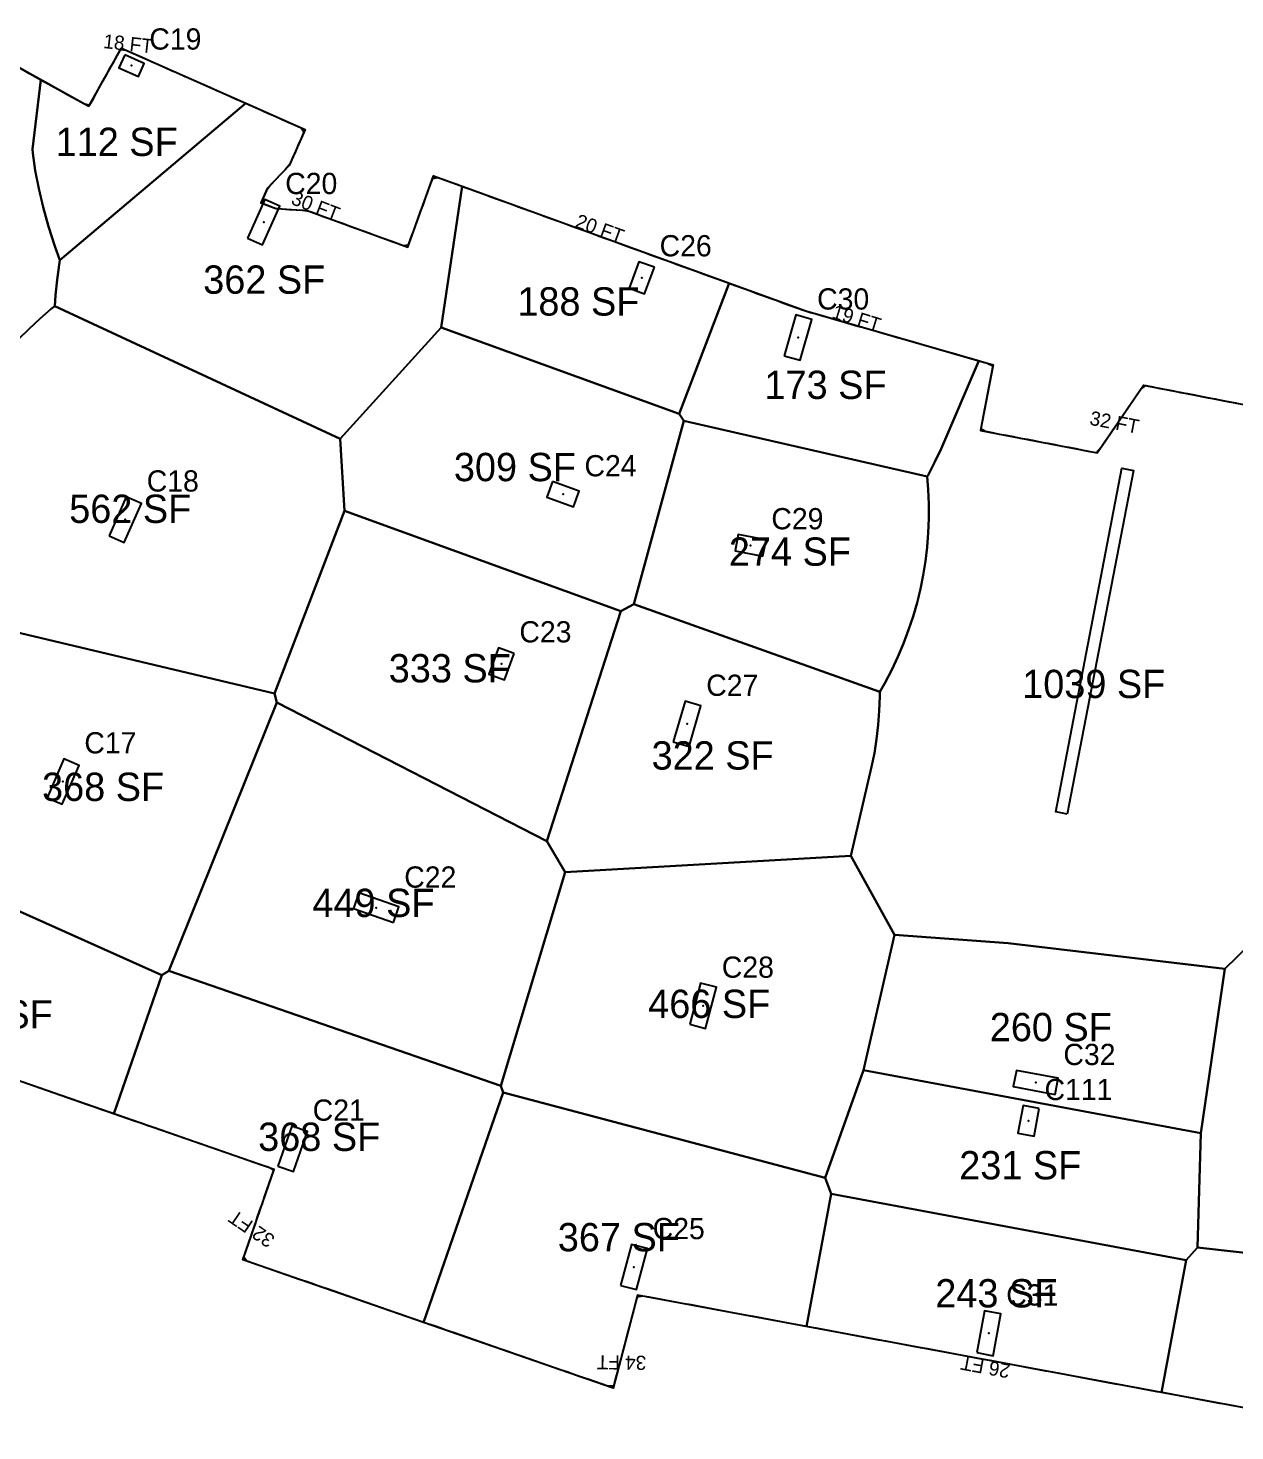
# Model space of a CAD drawing. Header units: metres. Extents: x 3272 to 9634, y 5311 to 56288.
# Drawn here: x 4740 to 5763, y 54544 to 55733 of the extents above; entities that cross this region are included whole.
import ezdxf
from ezdxf.enums import TextEntityAlignment as Align

# ---------------------------------------------------------------- set-up
doc = ezdxf.new("R2010")
doc.units = ezdxf.units.M
for name, color, linetype in [('BOUNDARY', 5, 'Continuous'), ('COL-LABEL', 2, 'Continuous'), ('COLS', 2, 'Continuous'), ('FLOOR_6_AREA_LABELS', 3, 'Continuous'), ('FLOOR_6_BOUNDARY', 5, 'Continuous'), ('FLOOR_6_COLUMNS', 7, 'Continuous'), ('FLOOR_6_FASCADE_COLUMNS', 30, 'Continuous'), ('FLOOR_6_FASCADE_WALLS', 4, 'Continuous'), ('FLOOR_6_LARGE_TRIBUTARY', 6, 'Continuous'), ('FLOOR_6_TRIBUTARY_COL_0', 2, 'Continuous'), ('FLOOR_6_TRIBUTARY_COL_1', 2, 'Continuous'), ('FLOOR_6_TRIBUTARY_COL_107', 2, 'Continuous'), ('FLOOR_6_TRIBUTARY_COL_109', 2, 'Continuous'), ('FLOOR_6_TRIBUTARY_COL_113', 2, 'Continuous'), ('FLOOR_6_TRIBUTARY_COL_14', 2, 'Continuous'), ('FLOOR_6_TRIBUTARY_COL_15', 2, 'Continuous'), ('FLOOR_6_TRIBUTARY_COL_17', 2, 'Continuous'), ('FLOOR_6_TRIBUTARY_COL_18', 2, 'Continuous'), ('FLOOR_6_TRIBUTARY_COL_2', 2, 'Continuous'), ('FLOOR_6_TRIBUTARY_COL_24', 2, 'Continuous'), ('FLOOR_6_TRIBUTARY_COL_25', 2, 'Continuous'), ('FLOOR_6_TRIBUTARY_COL_3', 2, 'Continuous'), ('FLOOR_6_TRIBUTARY_COL_5', 2, 'Continuous'), ('FLOOR_6_TRIBUTARY_COL_6', 2, 'Continuous'), ('FLOOR_6_TRIBUTARY_COL_7', 2, 'Continuous'), ('FLOOR_6_TRIBUTARY_COL_8', 2, 'Continuous'), ('FLOOR_6_TRIBUTARY_COL_84', 2, 'Continuous'), ('FLOOR_6_TRIBUTARY_COL_85', 2, 'Continuous'), ('FLOOR_6_TRIBUTARY_COL_86', 2, 'Continuous'), ('FLOOR_6_WALL_TRIBUTARY_188', 1, 'Continuous'), ('FLOOR_6_WALL_TRIBUTARY_189', 1, 'Continuous'), ('WALL', 4, 'Continuous')]:
    doc.layers.add(name, color=color, linetype=linetype)

msp = doc.modelspace()

# ---------------------------------------------------------------- linework, layer by layer
at = {"layer": 'BOUNDARY'}
for points in [[(4699.2, 55718.2), (4791.5, 55667), (4819, 55716.4), (4974.7, 55647.3), (4961.2, 55616.8), (4942.7, 55597.4), (4937.3, 55585.2), (4950.3, 55580.3), (4976.6, 55578.7), (5061.8, 55547.7), (5083.7, 55608.1), (5399.1, 55493.5), (5557.9, 55447.9), (5547.2, 55392.3), (5646.1, 55373.3), (5685.4, 55430.6), (5820, 55404.7)], [(5854.6, 54548), (5256.6, 54659.2), (5235.8, 54580.4), (4922, 54689.1), (4948.5, 54765.7), (4675, 54860.5)]]:
    msp.add_lwpolyline(points, dxfattribs=at)
at = {"layer": 'COLS'}
for points in [[(4821.8, 55710.6), (4816.9, 55699.6), (4833.4, 55692.3), (4838.2, 55703.3)], [(4926, 55555.2), (4938.7, 55549.5), (4953.4, 55582.4), (4940.6, 55588.1)], [(5270.8, 55530.5), (5257.7, 55535.3), (5249.5, 55512.7), (5262.6, 55507.9)], [(5380.9, 55455.6), (5394.3, 55451.8), (5404.3, 55486.4), (5390.8, 55490.2)], [(5184.6, 55348.8), (5179.8, 55335.7), (5202.4, 55327.5), (5207.1, 55340.6)], [(4808.6, 55303), (4821.4, 55297.3), (4836, 55330.2), (4823.2, 55335.9)], [(5362.9, 55285.6), (5365.5, 55299.4), (5341.9, 55303.9), (5339.3, 55290.1)], [(5151.9, 55203.2), (5138.7, 55208), (5130.5, 55185.5), (5143.7, 55180.7)], [(5286.9, 55128.1), (5300.4, 55124.2), (5310.3, 55158.8), (5296.9, 55162.7)], [(4756, 55080.8), (4768.8, 55075.3), (4783.1, 55108.3), (4770.3, 55113.9)], [(5049.7, 54975.1), (5054.3, 54988.3), (5020.3, 55000.1), (5015.7, 54986.9)], [(5300.8, 54888.9), (5314.3, 54885.3), (5323.5, 54920.1), (5310, 54923.7)], [(5610.5, 54829.3), (5613.1, 54843.1), (5577.7, 54849.7), (5575.1, 54835.9)], [(5597.1, 54817.5), (5583.4, 54820), (5579, 54796.4), (5592.7, 54793.9)], [(4951.7, 54768.5), (4964.9, 54763.9), (4976.7, 54797.9), (4963.5, 54802.5)], [(5242.1, 54667.3), (5255.6, 54663.8), (5264.9, 54698.6), (5251.3, 54702.1)], [(5544.2, 54610.4), (5558, 54607.8), (5564.6, 54643.2), (5550.8, 54645.8)]]:
    msp.add_lwpolyline(points, close=True, dxfattribs=at)
at = {"layer": 'FLOOR_6_BOUNDARY'}
for points in [[(4699.2, 55718.2), (4791.5, 55667), (4819, 55716.4), (4974.7, 55647.3), (4961.2, 55616.8), (4942.7, 55597.4), (4937.3, 55585.2), (4950.3, 55580.3), (4976.6, 55578.7), (5061.8, 55547.7), (5083.7, 55608.1), (5399.1, 55493.5), (5557.9, 55447.9), (5547.2, 55392.3), (5646.1, 55373.3), (5685.4, 55430.6), (5820, 55404.7)], [(5854.6, 54548), (5256.6, 54659.2), (5235.8, 54580.4), (4922, 54689.1), (4948.5, 54765.7), (4675, 54860.5)]]:
    msp.add_lwpolyline(points, dxfattribs=at)
at = {"layer": 'FLOOR_6_COLUMNS'}
for p in [(4827.6, 55701.5), (4939.7, 55568.8), (5260.2, 55521.6), (5392.6, 55471), (5193.5, 55338.1), (4822.3, 55316.6), (5352.4, 55294.7), (5141.2, 55194.3), (5298.6, 55143.5), (4769.5, 55094.6), (5035, 54987.6), (5312.2, 54904.5), (5594.1, 54839.5), (5588, 54807), (4964.2, 54783.2), (5253.5, 54682.9), (5554.4, 54626.8)]:
    msp.add_point(p, dxfattribs=at)
at = {"layer": 'FLOOR_6_FASCADE_COLUMNS'}
for points in [[(4750.6, 55689.7), (4755.8, 55686.8), (4761.1, 55683.9), (4766.3, 55680.9), (4771.6, 55678), (4776.8, 55675.1), (4782.1, 55672.2), (4787.3, 55669.3), (4792.1, 55668), (4795, 55673.2), (4797.9, 55678.5), (4800.8, 55683.7), (4803.7, 55689), (4806.7, 55694.2), (4809.6, 55699.5), (4812.5, 55704.7), (4815.4, 55710), (4818.3, 55715.2), (4823.2, 55714.6), (4828.7, 55712.1), (4834.2, 55709.7), (4839.6, 55707.3), (4845.1, 55704.8), (4850.6, 55702.4), (4856.1, 55700), (4861.6, 55697.5), (4867.1, 55695.1), (4872.5, 55692.7), (4878, 55690.2), (4883.5, 55687.8), (4889, 55685.4), (4894.5, 55682.9), (4900, 55680.5), (4905.4, 55678.1), (4910.9, 55675.6), (4916.4, 55673.2), (4921.9, 55670.8)], [(4921.9, 55670.8), (4927.4, 55668.3), (4932.9, 55665.9), (4938.4, 55663.5), (4943.8, 55661), (4949.3, 55658.6), (4954.8, 55656.1), (4960.3, 55653.7), (4965.8, 55651.3), (4971.3, 55648.8), (4973.8, 55645.3), (4971.4, 55639.8), (4969, 55634.3), (4966.5, 55628.8), (4964.1, 55623.4), (4961.7, 55617.9), (4957.9, 55613.3), (4953.7, 55609), (4949.6, 55604.6), (4945.5, 55600.3), (4941.9, 55595.5), (4939.5, 55590), (4938, 55585), (4943.6, 55582.8), (4949.2, 55580.7), (4955.1, 55580), (4961.1, 55579.6), (4967.1, 55579.3), (4973.1, 55578.9), (4979, 55577.8), (4984.6, 55575.8), (4990.2, 55573.7), (4995.9, 55571.7), (5001.5, 55569.6), (5007.2, 55567.6), (5012.8, 55565.5), (5018.4, 55563.5), (5024.1, 55561.4), (5029.7, 55559.4), (5035.4, 55557.3), (5041, 55555.3), (5046.6, 55553.2), (5052.3, 55551.2), (5057.9, 55549.1), (5062.4, 55549.5), (5064.5, 55555.1), (5066.5, 55560.8), (5068.6, 55566.4), (5070.6, 55572.1), (5072.7, 55577.7), (5074.7, 55583.3), (5076.8, 55589), (5078.8, 55594.6), (5080.9, 55600.3), (5082.9, 55605.9), (5087.2, 55606.8), (5092.8, 55604.8), (5098.4, 55602.7), (5104.1, 55600.7), (5109.7, 55598.6)], [(5109.7, 55598.6), (5115.4, 55596.6), (5121, 55594.5), (5126.6, 55592.5), (5132.3, 55590.4), (5137.9, 55588.4), (5143.6, 55586.3), (5149.2, 55584.3), (5154.8, 55582.2), (5160.5, 55580.2), (5166.1, 55578.1), (5171.8, 55576.1), (5177.4, 55574), (5183, 55572), (5188.7, 55569.9), (5194.3, 55567.9), (5200, 55565.8), (5205.6, 55563.8), (5211.2, 55561.7), (5216.9, 55559.7), (5222.5, 55557.6), (5228.1, 55555.6), (5233.8, 55553.5), (5239.4, 55551.5), (5245.1, 55549.4), (5250.7, 55547.4), (5256.3, 55545.3), (5262, 55543.3), (5267.6, 55541.2), (5273.3, 55539.2), (5278.9, 55537.1), (5284.5, 55535.1), (5290.2, 55533), (5295.8, 55531), (5301.5, 55528.9), (5307.1, 55526.9), (5312.7, 55524.8), (5318.4, 55522.8), (5324, 55520.7), (5329.7, 55518.7), (5335.3, 55516.6)], [(5335.3, 55516.6), (5340.9, 55514.6), (5346.6, 55512.5), (5352.2, 55510.5), (5357.8, 55508.4), (5363.5, 55506.4), (5369.1, 55504.3), (5374.8, 55502.3), (5380.4, 55500.2), (5386, 55498.2), (5391.7, 55496.1), (5397.3, 55494.1), (5403.1, 55492.3), (5408.8, 55490.7), (5414.6, 55489), (5420.4, 55487.4), (5426.1, 55485.7), (5431.9, 55484), (5437.7, 55482.4), (5443.4, 55480.7), (5449.2, 55479.1), (5455, 55477.4), (5460.7, 55475.8), (5466.5, 55474.1), (5472.3, 55472.5), (5478, 55470.8), (5483.8, 55469.2), (5489.6, 55467.5), (5495.3, 55465.9), (5501.1, 55464.2), (5506.9, 55462.5), (5512.6, 55460.9), (5518.4, 55459.2), (5524.2, 55457.6), (5529.9, 55455.9), (5535.7, 55454.3), (5541.5, 55452.6), (5547.2, 55451)], [(4813.1, 54812.6), (4807.4, 54814.6), (4801.7, 54816.6), (4796.1, 54818.5), (4790.4, 54820.5), (4784.7, 54822.5), (4779, 54824.4), (4773.4, 54826.4), (4767.7, 54828.3), (4762, 54830.3), (4756.4, 54832.3), (4750.7, 54834.2), (4745, 54836.2), (4739.4, 54838.2)], [(5072.8, 54636.9), (5067.1, 54638.8), (5061.4, 54640.8), (5055.8, 54642.8), (5050.1, 54644.7), (5044.4, 54646.7), (5038.7, 54648.7), (5033.1, 54650.6), (5027.4, 54652.6), (5021.7, 54654.6), (5016.1, 54656.5), (5010.4, 54658.5), (5004.7, 54660.4), (4999.1, 54662.4), (4993.4, 54664.4), (4987.7, 54666.3), (4982, 54668.3), (4976.4, 54670.3), (4970.7, 54672.2), (4965, 54674.2), (4959.4, 54676.2), (4953.7, 54678.1), (4948, 54680.1), (4942.4, 54682), (4936.7, 54684), (4931, 54686), (4925.4, 54687.9), (4922.8, 54691.4), (4924.7, 54697.1), (4926.7, 54702.7), (4928.7, 54708.4), (4930.6, 54714.1), (4932.6, 54719.7), (4934.5, 54725.4), (4936.5, 54731.1), (4938.5, 54736.8), (4940.4, 54742.4), (4942.4, 54748.1), (4944.4, 54753.8), (4946.3, 54759.4), (4948.3, 54765.1), (4943.5, 54767.5), (4937.8, 54769.4), (4932.1, 54771.4), (4926.4, 54773.4), (4920.8, 54775.3), (4915.1, 54777.3), (4909.4, 54779.3), (4903.8, 54781.2), (4898.1, 54783.2), (4892.4, 54785.1), (4886.8, 54787.1), (4881.1, 54789.1), (4875.4, 54791), (4869.8, 54793), (4864.1, 54795), (4858.4, 54796.9), (4852.7, 54798.9), (4847.1, 54800.9), (4841.4, 54802.8), (4835.7, 54804.8), (4830.1, 54806.7), (4824.4, 54808.7), (4818.7, 54810.7), (4813.1, 54812.6)], [(5402.2, 54632.1), (5396.3, 54633.2), (5390.4, 54634.3), (5384.5, 54635.4), (5378.6, 54636.5), (5372.7, 54637.6), (5366.8, 54638.7), (5360.9, 54639.8), (5355, 54640.9), (5349.1, 54642), (5343.2, 54643.1), (5337.3, 54644.2), (5331.4, 54645.3), (5325.5, 54646.4), (5319.6, 54647.5), (5313.7, 54648.6), (5307.8, 54649.7), (5301.9, 54650.8), (5296, 54651.9), (5290.1, 54653), (5284.2, 54654.1), (5278.3, 54655.2), (5272.4, 54656.3), (5266.5, 54657.3), (5260.6, 54658.4), (5256.1, 54657.3), (5254.6, 54651.5), (5253, 54645.7), (5251.5, 54639.9), (5250, 54634.1), (5248.4, 54628.3), (5246.9, 54622.5), (5245.4, 54616.7), (5243.8, 54610.9), (5242.3, 54605.1), (5240.7, 54599.3), (5239.2, 54593.5), (5237.7, 54587.7), (5236.1, 54581.9), (5231.5, 54581.9), (5225.8, 54583.9), (5220.2, 54585.8), (5214.5, 54587.8), (5208.8, 54589.7), (5203.2, 54591.7), (5197.5, 54593.7), (5191.8, 54595.6), (5186.2, 54597.6), (5180.5, 54599.6), (5174.8, 54601.5), (5169.1, 54603.5), (5163.5, 54605.5), (5157.8, 54607.4), (5152.1, 54609.4), (5146.5, 54611.4), (5140.8, 54613.3), (5135.1, 54615.3), (5129.5, 54617.2), (5123.8, 54619.2), (5118.1, 54621.2), (5112.4, 54623.1), (5106.8, 54625.1), (5101.1, 54627.1), (5095.4, 54629), (5089.8, 54631), (5084.1, 54633), (5078.4, 54634.9), (5072.8, 54636.9)], [(5703, 54576.2), (5697.1, 54577.3), (5691.2, 54578.4), (5685.3, 54579.5), (5679.4, 54580.5), (5673.5, 54581.6), (5667.6, 54582.7), (5661.7, 54583.8), (5655.8, 54584.9), (5649.9, 54586), (5644, 54587.1), (5638.1, 54588.2), (5632.2, 54589.3), (5626.3, 54590.4), (5620.4, 54591.5), (5614.5, 54592.6), (5608.6, 54593.7), (5602.7, 54594.8), (5596.8, 54595.9), (5590.9, 54597), (5585, 54598.1), (5579.1, 54599.2), (5573.2, 54600.3), (5567.3, 54601.4), (5561.4, 54602.5), (5555.5, 54603.6), (5549.6, 54604.7), (5543.7, 54605.8), (5537.8, 54606.9), (5531.9, 54608), (5526, 54609.1), (5520.1, 54610.2), (5514.2, 54611.3), (5508.3, 54612.4), (5502.4, 54613.5), (5496.5, 54614.6), (5490.6, 54615.7), (5484.7, 54616.8), (5478.8, 54617.9), (5472.9, 54618.9), (5467, 54620), (5461.1, 54621.1), (5455.2, 54622.2), (5449.3, 54623.3), (5443.4, 54624.4), (5437.5, 54625.5), (5431.6, 54626.6), (5425.8, 54627.7), (5419.9, 54628.8), (5414, 54629.9), (5408.1, 54631), (5402.2, 54632.1)], [(5767.9, 54564.1), (5762, 54565.2), (5756.1, 54566.3), (5750.2, 54567.4), (5744.3, 54568.5), (5738.4, 54569.6), (5732.5, 54570.7), (5726.6, 54571.8), (5720.7, 54572.9), (5714.8, 54574), (5708.9, 54575.1), (5703, 54576.2)]]:
    msp.add_lwpolyline(points, dxfattribs=at)
at = {"layer": 'FLOOR_6_FASCADE_WALLS'}
for points in [[(4734.9, 55698.4), (4740.1, 55695.5), (4745.4, 55692.6), (4750.6, 55689.7)], [(5547.2, 55451), (5553, 55449.3), (5557.8, 55447), (5556.6, 55441.1), (5555.5, 55435.3), (5554.4, 55429.4), (5553.2, 55423.5), (5552.1, 55417.6), (5551, 55411.7), (5549.8, 55405.8), (5548.7, 55399.9), (5547.6, 55394), (5551.4, 55391.5), (5557.3, 55390.4), (5563.2, 55389.2), (5569.1, 55388.1), (5575, 55387), (5580.9, 55385.8), (5586.8, 55384.7), (5592.7, 55383.6), (5598.6, 55382.4), (5604.4, 55381.3), (5610.3, 55380.2), (5616.2, 55379), (5622.1, 55377.9), (5628, 55376.8), (5633.9, 55375.6), (5639.8, 55374.5), (5645.7, 55373.4), (5649.3, 55377.8), (5652.7, 55382.8), (5656.1, 55387.7), (5659.4, 55392.7), (5662.8, 55397.6), (5666.2, 55402.6), (5669.6, 55407.5), (5673, 55412.5), (5676.4, 55417.4), (5679.8, 55422.4), (5683.2, 55427.3), (5687.4, 55430.2), (5693.3, 55429.1), (5699.2, 55427.9), (5705.1, 55426.8), (5711, 55425.7), (5716.9, 55424.5), (5722.8, 55423.4), (5728.7, 55422.3), (5734.6, 55421.1), (5740.4, 55420), (5746.3, 55418.9), (5752.2, 55417.7), (5758.1, 55416.6), (5764, 55415.5)]]:
    msp.add_lwpolyline(points, dxfattribs=at)
at = {"layer": 'FLOOR_6_LARGE_TRIBUTARY'}
for points in [[(4699.2, 55718.2), (4750.7, 55689.6), (4743.7, 55630.7), (4744, 55627.4), (4746, 55612.6), (4748.9, 55597.3), (4752.6, 55581.5), (4757.2, 55565.2), (4762.6, 55548.5), (4766.9, 55536.5), (4766.3, 55532.7), (4764.6, 55519.9), (4763.2, 55506.9), (4762.6, 55497.7), (4759.5, 55495.2), (4749.9, 55486.9), (4740.7, 55478.3), (4731.8, 55469.5)], [(5785.6, 54966.1), (5754.3, 54935.9), (5570.8, 54957.5), (5474.5, 54964.7), (5437.5, 55031.5), (5455, 55107), (5457.3, 55118.7), (5459.1, 55130.6), (5460.5, 55142.6), (5460.5, 55142.6), (5461.5, 55154.6), (5462, 55166.7), (5462, 55170.6), (5466.3, 55178.1), (5472, 55189.2), (5477.2, 55200.4), (5482, 55211.7), (5486.3, 55223.1), (5490.1, 55234.6), (5493.5, 55246.2), (5496.3, 55257.9), (5498.7, 55269.6), (5500.6, 55281.5), (5502.1, 55293.4), (5503, 55305.5), (5503.5, 55317.6), (5503.5, 55329.8), (5503, 55342.1), (5502.2, 55353.3), (5502.8, 55354.4), (5508.6, 55365.5), (5513.9, 55376.7), (5546, 55451.3), (5557.9, 55447.9), (5547.2, 55392.3), (5646.1, 55373.3), (5650.1, 55379), (5685.4, 55430.6), (5688.4, 55430), (5820, 55404.7)]]:
    msp.add_lwpolyline(points, dxfattribs=at)
for points in [[(4762.6, 55548.5), (4757.2, 55565.2), (4752.6, 55581.5), (4748.9, 55597.3), (4746, 55612.6), (4744, 55627.4), (4743.7, 55630.7), (4750.7, 55689.6), (4791.5, 55667), (4819, 55716.4), (4924.5, 55669.6), (4766.9, 55536.5), (4762.6, 55548.5)], [(4766.3, 55532.7), (4766.9, 55536.5), (4924.5, 55669.6), (4974.7, 55647.3), (4961.2, 55616.8), (4942.7, 55597.4), (4937.3, 55585.2), (4950.3, 55580.3), (4976.6, 55578.7), (5061.8, 55547.7), (5083.7, 55608.1), (5107.9, 55599.3), (5090.2, 55479.5), (5004.5, 55385.2), (4762.6, 55497.7), (4763.2, 55506.9), (4764.6, 55519.9), (4766.3, 55532.7)], [(5107.9, 55599.3), (5334.3, 55517), (5291.9, 55406.2), (5090.2, 55479.5), (5107.9, 55599.3)], [(5513.9, 55376.7), (5508.6, 55365.5), (5502.8, 55354.4), (5502.2, 55353.3), (5295.8, 55400.3), (5291.9, 55406.2), (5334.3, 55517), (5399.1, 55493.5), (5546, 55451.3), (5513.9, 55376.7)], [(4707.5, 55441.8), (4715.2, 55451.2), (4723.3, 55460.4), (4731.8, 55469.5), (4740.7, 55478.3), (4749.9, 55486.9), (4759.5, 55495.2), (4762.6, 55497.7), (5004.5, 55385.2), (5008.1, 55324.1), (4948.7, 55169.2), (4688.1, 55231.2), (4627.4, 55285.7), (4701, 55433.2), (4707.5, 55441.8)], [(5090.2, 55479.5), (5291.9, 55406.2), (5295.8, 55400.3), (5253.4, 55244.8), (5242.5, 55238.9), (5008.1, 55324.1), (5004.5, 55385.2), (5090.2, 55479.5)], [(5295.8, 55400.3), (5502.2, 55353.3), (5503, 55342.1), (5503.5, 55329.8), (5503.5, 55317.6), (5503, 55305.5), (5502.1, 55293.4), (5500.6, 55281.5), (5498.7, 55269.6), (5496.3, 55257.9), (5493.5, 55246.2), (5490.1, 55234.6), (5486.3, 55223.1), (5482, 55211.7), (5477.2, 55200.4), (5472, 55189.2), (5466.3, 55178.1), (5462, 55170.6), (5253.4, 55244.8), (5295.8, 55400.3)], [(4948.7, 55169.2), (5008.1, 55324.1), (5242.5, 55238.9), (5179.6, 55044), (4950.8, 55161.5), (4948.7, 55169.2)], [(5242.5, 55238.9), (5253.4, 55244.8), (5462, 55170.6), (5462, 55166.7), (5461.5, 55154.6), (5460.5, 55142.6), (5459.1, 55130.6), (5457.3, 55118.7), (5455, 55107), (5437.5, 55031.5), (5195.1, 55017.7), (5179.6, 55044), (5242.5, 55238.9)], [(4688.1, 55231.2), (4948.7, 55169.2), (4950.8, 55161.5), (4859.2, 54934), (4853.2, 54930.3), (4697.2, 55000.2), (4688.1, 55231.2)], [(4950.8, 55161.5), (5179.6, 55044), (5195.1, 55017.7), (5140.7, 54836.5), (4859.2, 54934), (4950.8, 55161.5)], [(5140.7, 54836.5), (5195.1, 55017.7), (5437.5, 55031.5), (5474.5, 54964.7), (5448.1, 54850), (5415.7, 54758.5), (5142.7, 54830.8), (5140.7, 54836.5)], [(4640, 54984.2), (4697.2, 55000.2), (4853.2, 54930.3), (4812.5, 54812.8), (4675, 54860.5), (4642.3, 54784.8), (4567.2, 54822.3), (4640, 54984.2)], [(5474.5, 54964.7), (5570.8, 54957.5), (5754.3, 54935.9), (5734.1, 54796.5), (5448.1, 54850), (5474.5, 54964.7)], [(5785.6, 54966.1), (6035.5, 54908.7), (5895.2, 54681.2), (5731.2, 54699.5), (5734.1, 54796.5), (5754.3, 54935.9), (5785.6, 54966.1)], [(4853.2, 54930.3), (4859.2, 54934), (5140.7, 54836.5), (5142.7, 54830.8), (5075.2, 54636), (4922, 54689.1), (4948.5, 54765.7), (4812.5, 54812.8), (4853.2, 54930.3)], [(5448.1, 54850), (5734.1, 54796.5), (5731.2, 54699.5), (5721.7, 54688.8), (5420.8, 54745), (5415.7, 54758.5), (5448.1, 54850)], [(5142.7, 54830.8), (5415.7, 54758.5), (5420.8, 54745), (5399.8, 54632.6), (5256.6, 54659.2), (5235.8, 54580.4), (5075.2, 54636), (5142.7, 54830.8)], [(5420.8, 54745), (5721.7, 54688.8), (5700.7, 54576.6), (5399.8, 54632.6), (5420.8, 54745)], [(5721.7, 54688.8), (5731.2, 54699.5), (5895.2, 54681.2), (5935.6, 54640.6), (5926.3, 54544), (5854.6, 54548), (5700.7, 54576.6), (5721.7, 54688.8)]]:
    msp.add_lwpolyline(points, close=True, dxfattribs=at)
at = {"layer": 'FLOOR_6_TRIBUTARY_COL_0'}
msp.add_lwpolyline([(5142.7, 54830.8), (5415.7, 54758.5), (5420.8, 54745), (5399.8, 54632.6), (5256.6, 54659.2), (5235.8, 54580.4), (5075.2, 54636), (5142.7, 54830.8)], close=True, dxfattribs=at)
at = {"layer": 'FLOOR_6_TRIBUTARY_COL_1'}
msp.add_lwpolyline([(4853.2, 54930.3), (4859.2, 54934), (5140.7, 54836.5), (5142.7, 54830.8), (5075.2, 54636), (4922, 54689.1), (4948.5, 54765.7), (4812.5, 54812.8), (4853.2, 54930.3)], close=True, dxfattribs=at)
at = {"layer": 'FLOOR_6_TRIBUTARY_COL_107'}
msp.add_lwpolyline([(5295.8, 55400.3), (5502.2, 55353.3), (5503, 55342.1), (5503.5, 55329.8), (5503.5, 55317.6), (5503, 55305.5), (5502.1, 55293.4), (5500.6, 55281.5), (5498.7, 55269.6), (5496.3, 55257.9), (5493.5, 55246.2), (5490.1, 55234.6), (5486.3, 55223.1), (5482, 55211.7), (5477.2, 55200.4), (5472, 55189.2), (5466.3, 55178.1), (5462, 55170.6), (5253.4, 55244.8), (5295.8, 55400.3)], close=True, dxfattribs=at)
at = {"layer": 'FLOOR_6_TRIBUTARY_COL_109'}
msp.add_lwpolyline([(5090.2, 55479.5), (5291.9, 55406.2), (5295.8, 55400.3), (5253.4, 55244.8), (5242.5, 55238.9), (5008.1, 55324.1), (5004.5, 55385.2), (5090.2, 55479.5)], close=True, dxfattribs=at)
at = {"layer": 'FLOOR_6_TRIBUTARY_COL_113'}
msp.add_lwpolyline([(5448.1, 54850), (5734.1, 54796.5), (5731.2, 54699.5), (5721.7, 54688.8), (5420.8, 54745), (5415.7, 54758.5), (5448.1, 54850)], close=True, dxfattribs=at)
at = {"layer": 'FLOOR_6_TRIBUTARY_COL_14'}
msp.add_lwpolyline([(5474.5, 54964.7), (5570.8, 54957.5), (5754.3, 54935.9), (5734.1, 54796.5), (5448.1, 54850), (5474.5, 54964.7)], close=True, dxfattribs=at)
at = {"layer": 'FLOOR_6_TRIBUTARY_COL_15'}
msp.add_lwpolyline([(4950.8, 55161.5), (5179.6, 55044), (5195.1, 55017.7), (5140.7, 54836.5), (4859.2, 54934), (4950.8, 55161.5)], close=True, dxfattribs=at)
at = {"layer": 'FLOOR_6_TRIBUTARY_COL_17'}
msp.add_lwpolyline([(4766.3, 55532.7), (4766.9, 55536.5), (4924.5, 55669.6), (4974.7, 55647.3), (4961.2, 55616.8), (4942.7, 55597.4), (4937.3, 55585.2), (4950.3, 55580.3), (4976.6, 55578.7), (5061.8, 55547.7), (5083.7, 55608.1), (5107.9, 55599.3), (5090.2, 55479.5), (5004.5, 55385.2), (4762.6, 55497.7), (4763.2, 55506.9), (4764.6, 55519.9), (4766.3, 55532.7)], close=True, dxfattribs=at)
at = {"layer": 'FLOOR_6_TRIBUTARY_COL_18'}
msp.add_lwpolyline([(5513.9, 55376.7), (5508.6, 55365.5), (5502.8, 55354.4), (5502.2, 55353.3), (5295.8, 55400.3), (5291.9, 55406.2), (5334.3, 55517), (5399.1, 55493.5), (5546, 55451.3), (5513.9, 55376.7)], close=True, dxfattribs=at)
at = {"layer": 'FLOOR_6_TRIBUTARY_COL_2'}
msp.add_lwpolyline([(5420.8, 54745), (5721.7, 54688.8), (5700.7, 54576.6), (5399.8, 54632.6), (5420.8, 54745)], close=True, dxfattribs=at)
at = {"layer": 'FLOOR_6_TRIBUTARY_COL_24'}
msp.add_lwpolyline([(4707.5, 55441.8), (4715.2, 55451.2), (4723.3, 55460.4), (4731.8, 55469.5), (4740.7, 55478.3), (4749.9, 55486.9), (4759.5, 55495.2), (4762.6, 55497.7), (5004.5, 55385.2), (5008.1, 55324.1), (4948.7, 55169.2), (4688.1, 55231.2), (4627.4, 55285.7), (4701, 55433.2), (4707.5, 55441.8)], close=True, dxfattribs=at)
at = {"layer": 'FLOOR_6_TRIBUTARY_COL_25'}
msp.add_lwpolyline([(5242.5, 55238.9), (5253.4, 55244.8), (5462, 55170.6), (5462, 55166.7), (5461.5, 55154.6), (5460.5, 55142.6), (5459.1, 55130.6), (5457.3, 55118.7), (5455, 55107), (5437.5, 55031.5), (5195.1, 55017.7), (5179.6, 55044), (5242.5, 55238.9)], close=True, dxfattribs=at)
at = {"layer": 'FLOOR_6_TRIBUTARY_COL_3'}
msp.add_lwpolyline([(5721.7, 54688.8), (5731.2, 54699.5), (5895.2, 54681.2), (5935.6, 54640.6), (5926.3, 54544), (5854.6, 54548), (5700.7, 54576.6), (5721.7, 54688.8)], close=True, dxfattribs=at)
at = {"layer": 'FLOOR_6_TRIBUTARY_COL_5'}
msp.add_lwpolyline([(5785.6, 54966.1), (6035.5, 54908.7), (5895.2, 54681.2), (5731.2, 54699.5), (5734.1, 54796.5), (5754.3, 54935.9), (5785.6, 54966.1)], close=True, dxfattribs=at)
at = {"layer": 'FLOOR_6_TRIBUTARY_COL_6'}
msp.add_lwpolyline([(5140.7, 54836.5), (5195.1, 55017.7), (5437.5, 55031.5), (5474.5, 54964.7), (5448.1, 54850), (5415.7, 54758.5), (5142.7, 54830.8), (5140.7, 54836.5)], close=True, dxfattribs=at)
at = {"layer": 'FLOOR_6_TRIBUTARY_COL_7'}
msp.add_lwpolyline([(4640, 54984.2), (4697.2, 55000.2), (4853.2, 54930.3), (4812.5, 54812.8), (4675, 54860.5), (4642.3, 54784.8), (4567.2, 54822.3), (4640, 54984.2)], close=True, dxfattribs=at)
at = {"layer": 'FLOOR_6_TRIBUTARY_COL_8'}
msp.add_lwpolyline([(4688.1, 55231.2), (4948.7, 55169.2), (4950.8, 55161.5), (4859.2, 54934), (4853.2, 54930.3), (4697.2, 55000.2), (4688.1, 55231.2)], close=True, dxfattribs=at)
at = {"layer": 'FLOOR_6_TRIBUTARY_COL_84'}
msp.add_lwpolyline([(4762.6, 55548.5), (4757.2, 55565.2), (4752.6, 55581.5), (4748.9, 55597.3), (4746, 55612.6), (4744, 55627.4), (4743.7, 55630.7), (4750.7, 55689.6), (4791.5, 55667), (4819, 55716.4), (4924.5, 55669.6), (4766.9, 55536.5), (4762.6, 55548.5)], close=True, dxfattribs=at)
at = {"layer": 'FLOOR_6_TRIBUTARY_COL_85'}
msp.add_lwpolyline([(5107.9, 55599.3), (5334.3, 55517), (5291.9, 55406.2), (5090.2, 55479.5), (5107.9, 55599.3)], close=True, dxfattribs=at)
at = {"layer": 'FLOOR_6_TRIBUTARY_COL_86'}
msp.add_lwpolyline([(4948.7, 55169.2), (5008.1, 55324.1), (5242.5, 55238.9), (5179.6, 55044), (4950.8, 55161.5), (4948.7, 55169.2)], close=True, dxfattribs=at)
at = {"layer": 'FLOOR_6_WALL_TRIBUTARY_188'}
msp.add_lwpolyline([(5785.6, 54966.1), (5754.3, 54935.9), (5570.8, 54957.5), (5474.5, 54964.7), (5437.5, 55031.5), (5455, 55107), (5457.3, 55118.7), (5459.1, 55130.6), (5460.5, 55142.6), (5460.5, 55142.6), (5461.5, 55154.6), (5462, 55166.7), (5462, 55170.6), (5466.3, 55178.1), (5472, 55189.2), (5477.2, 55200.4), (5482, 55211.7), (5486.3, 55223.1), (5490.1, 55234.6), (5493.5, 55246.2), (5496.3, 55257.9), (5498.7, 55269.6), (5500.6, 55281.5), (5502.1, 55293.4), (5503, 55305.5), (5503.5, 55317.6), (5503.5, 55329.8), (5503, 55342.1), (5502.2, 55353.3), (5502.8, 55354.4), (5508.6, 55365.5), (5513.9, 55376.7), (5546, 55451.3), (5557.9, 55447.9), (5547.2, 55392.3), (5646.1, 55373.3), (5650.1, 55379), (5685.4, 55430.6), (5688.4, 55430), (5820, 55404.7)], dxfattribs=at)
at = {"layer": 'FLOOR_6_WALL_TRIBUTARY_189'}
msp.add_lwpolyline([(4699.2, 55718.2), (4750.7, 55689.6), (4743.7, 55630.7), (4744, 55627.4), (4746, 55612.6), (4748.9, 55597.3), (4752.6, 55581.5), (4757.2, 55565.2), (4762.6, 55548.5), (4766.9, 55536.5), (4766.3, 55532.7), (4764.6, 55519.9), (4763.2, 55506.9), (4762.6, 55497.7), (4759.5, 55495.2), (4749.9, 55486.9), (4740.7, 55478.3), (4731.8, 55469.5)], dxfattribs=at)
at = {"layer": 'WALL'}
msp.add_lwpolyline([(5620.9, 55066.9), (5615.3, 55068), (5611.1, 55068.8), (5667.2, 55360.1), (5677, 55358.2)], close=True, dxfattribs=at)

# ---------------------------------------------------------------- texts
at = {"layer": 'COL-LABEL'}
for s, p in [('C19', (4842.7, 55715.1)), ('C20', (4957.9, 55592.6)), ('C26', (5275.3, 55539.8)), ('C30', (5408.8, 55494.7)), ('C24', (5211.6, 55353.3)), ('C18', (4840.5, 55340.4)), ('C29', (5370, 55308.4)), ('C23', (5156.4, 55212.5)), ('C27', (5314.8, 55167.2)), ('C17', (4787.6, 55118.4)), ('C22', (5058.8, 55004.6)), ('C28', (5328, 54928.2)), ('C32', (5617.6, 54854.2)), ('C111', (5601.6, 54824.5)), ('C21', (4981.2, 54807)), ('C25', (5269.4, 54706.6)), ('C31', (5569.1, 54650.3))]:
    msp.add_text(s, height=18, dxfattribs=at).set_placement(p)
at = {"layer": 'FLOOR_6_AREA_LABELS'}
for s, p in [('112 SF', (4815, 55636.9)), ('362 SF', (4940.1, 55520.1)), ('188 SF', (5206.4, 55501.6)), ('173 SF', (5415.9, 55430.9)), ('309 SF', (5152.6, 55361.2)), ('562 SF', (4826.5, 55325.8)), ('274 SF', (5385.7, 55289.5)), ('333 SF', (5097.4, 55190.6)), ('1039 SF', (5643.3, 55177.3)), ('322 SF', (5320.2, 55116.7)), ('368 SF', (4803.5, 55090.1)), ('449 SF', (5032.7, 54991.7)), ('466 SF', (5317.3, 54906.1)), ('246 SF', (4709.1, 54897.2)), ('260 SF', (5606.9, 54886.4)), ('368 SF', (4986.7, 54793.4)), ('231 SF', (5581, 54769.3)), ('367 SF', (5240.7, 54708.3)), ('243 SF', (5560.7, 54660.7))]:
    msp.add_text(s, height=24, dxfattribs=at).set_placement(p, align=Align.MIDDLE_CENTER)
at = {"layer": 'FLOOR_6_FASCADE_COLUMNS'}
for s, rotation, p in [('18 FT', -6.3043, (4824.8, 55720.1)), ('30 FT', -21.0111, (4983.7, 55582.5)), ('20 FT', -19.9725, (5224.6, 55563.3)), ('19 FT', -17.2159, (5442.3, 55487.3)), ('32 FT', 145.9111, (4929.4, 54715.3)), ('34 FT', 179.1712, (5243, 54602)), ('26 FT', 169.464, (5551.5, 54598.2))]:
    msp.add_text(s, height=12, rotation=rotation, dxfattribs=at).set_placement(p, align=Align.MIDDLE_CENTER)
at = {"layer": 'FLOOR_6_FASCADE_WALLS'}
msp.add_text('32 FT', height=12, rotation=-10.7646, dxfattribs=at).set_placement((5660.9, 55399.1), align=Align.MIDDLE_CENTER)

doc.saveas('drawing.dxf')
